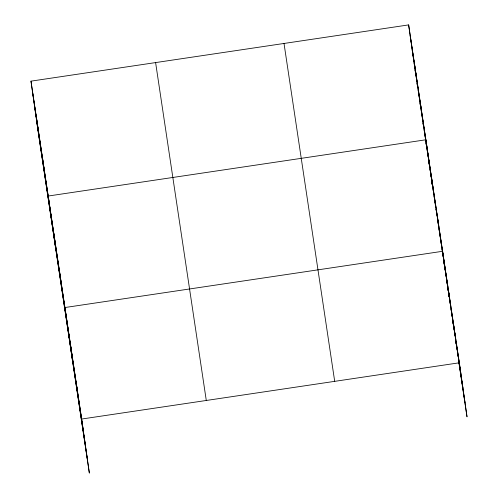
<?xml version="1.0" encoding="UTF-8"?>
<svg xmlns="http://www.w3.org/2000/svg" width="498" height="498" viewBox="0 0 498 498"><rect width="100%" height="100%" fill="white"/><g stroke="black" fill="none" stroke-linecap="round" stroke-linejoin="round"><path stroke-width="0.75" d="M30.976 81.149L81.66 419.036L89.354 473.1L38.67 135.213L30.976 81.149L408.646 24.9L459.33 362.787L467.024 416.851L458.944 362.992M81.66 419.036L459.33 362.787M410.171 35.607L460.855 373.494M412.207 49.912L417.953 88.208M418.065 88.974L429.438 164.794L428.579 158.775M429.55 165.554L430.347 170.864M430.577 172.383L431.828 180.724M432.052 182.243L434.331 197.413M434.561 198.932L434.897 201.204M435.015 201.964L435.812 207.274M436.036 208.793L437.288 217.134M437.518 218.653L438.769 226.995M438.993 228.514L442.292 250.506M442.523 252.025L443.774 260.373M444.004 261.886L446.164 276.297L442.604 251.285L64.933 307.534L72.627 361.598M446.507 278.575L447.758 286.916M447.982 288.435L449.233 296.777M449.464 298.296L450.715 306.637M450.945 308.156L454.244 330.155M454.469 331.668L455.72 340.016M455.95 341.535L457.313 350.636M457.425 351.395L458.222 356.705M458.453 358.218L462.891 387.799M414.535 66.19L414.766 67.722M415.108 70.019L415.338 71.55M415.569 73.082L415.799 74.613M416.029 76.144L416.26 77.676M416.602 79.973L416.832 81.504M417.063 83.035L417.293 84.567M417.523 86.098L417.754 87.629M418.096 89.933L418.326 91.464M418.557 92.995L418.787 94.527M419.017 96.058L419.241 97.589M419.59 99.886L419.82 101.418M420.051 102.949L420.281 104.48M420.505 106.012L420.735 107.543M421.084 109.84L421.314 111.371M421.545 112.909L421.769 114.44M421.999 115.972L422.229 117.503M422.578 119.8L422.808 121.331M423.032 122.863L423.263 124.394M423.493 125.926L423.723 127.457M424.072 129.754L424.296 131.285M424.526 132.817L424.757 134.348M424.987 135.879L425.217 137.417M425.56 139.714L425.79 141.245M426.02 142.777L426.251 144.308M426.481 145.839L426.711 147.371M427.054 149.668L427.284 151.199M427.514 152.73L427.745 154.262M427.975 155.793L428.205 157.324M428.548 159.621L428.778 161.159M429.008 162.69L429.239 164.222M429.469 165.753L429.699 167.284M430.042 169.581L430.272 171.113M430.502 172.644L430.733 174.176M430.963 175.707L431.193 177.238M431.99 182.573L432.332 184.845M433.017 189.396L433.241 190.915M433.472 192.433L433.814 194.706M434.038 196.224L434.268 197.743M434.493 199.256L434.723 200.775M434.947 202.294L435.289 204.566M435.52 206.085L435.744 207.604M435.974 209.123L436.204 210.635M436.541 212.914L436.771 214.426M437.456 218.983L437.68 220.496M438.022 222.774L438.252 224.293M438.477 225.806L438.707 227.325M438.931 228.843L439.273 231.116M439.504 232.634L439.728 234.153M439.958 235.666L440.182 237.185M440.525 239.463L440.755 240.976M440.979 242.495L441.209 244.014M441.433 245.526L441.664 247.045M442.006 249.324L442.23 250.836M442.461 252.355L442.685 253.874M442.915 255.387L443.139 256.906M443.481 259.184L443.712 260.697M443.936 262.216L444.278 264.494M444.509 266.007L444.733 267.526M444.963 269.045L445.187 270.557M445.417 272.076L445.76 274.354M445.984 275.867L446.214 277.386M446.445 278.905L446.669 280.418M447.011 282.696L447.235 284.215M447.465 285.728L447.696 287.246M447.92 288.765L448.15 290.284L447.945 288.828M448.717 294.075L448.493 292.556L448.692 294.05M448.947 295.588L449.171 297.107L448.903 295.557M449.401 298.626L449.744 300.898M449.968 302.417L450.198 303.936M450.422 305.455L450.653 306.967M450.995 309.246L451.219 310.758M451.449 312.277L451.674 313.796M451.904 315.315L452.128 316.828M452.47 319.106L452.701 320.625M452.925 322.138L453.155 323.656M453.379 325.175L453.61 326.688M453.952 328.966L454.176 330.485M454.406 331.998L454.749 334.276M455.427 338.827L455.658 340.346M455.888 341.858L456.224 344.137M456.454 345.656L456.678 347.168M456.909 348.687L457.139 350.206M457.363 351.719L457.706 353.997M457.936 355.516L458.16 357.029M458.39 358.548L458.614 360.066M458.957 362.339L464.989 402.54M417.031 83.558L417.262 85.09M418.525 93.512L418.756 95.05M420.019 103.472L420.244 105.003M421.507 113.426L421.738 114.957M423.001 123.386L423.232 124.917M424.495 133.34L424.726 134.871M425.989 143.299L426.22 144.831M427.483 153.253L427.714 154.785M428.977 163.207L429.208 164.738M430.471 173.167L430.702 174.698M431.965 183.121L432.196 184.652M437.443 219.637L437.667 221.149M442.448 253.009L442.672 254.528M443.93 262.869L444.154 264.388M445.405 272.73L445.635 274.249M447.907 289.419L448.138 290.938M452.912 322.791L453.143 324.31M454.394 332.652L454.624 334.17M455.875 342.512L456.1 344.031M284.016 43.463L334.7 381.35M155.606 62.586L206.29 400.473M32.501 91.856L83.185 429.743M34.536 106.167L85.22 444.054M36.634 120.908L87.318 458.795M453.753 325.617L455.278 336.324M448.181 288.454L449.7 299.161M446.476 278.513L446.793 280.723M447.005 282.198L447.739 287.352M449.439 299.323L449.657 300.829M437.026 214.115L438.551 224.822M431.455 176.952L432.98 187.659M428.367 157.268L425.877 139.782L48.206 196.031L55.901 250.096M429.544 165.535L429.861 167.745M430.067 169.22L430.801 174.381M431.013 175.85L431.224 177.325M431.965 182.548L432.289 184.808M432.501 186.314L432.718 187.821M420.131 101.486L421.657 112.193M414.392 63.196L415.917 73.903M408.646 24.9L412.419 51.387M412.624 52.863L413.359 58.023M413.57 59.499L413.882 61.708M414.093 63.184L414.305 64.653M415.052 69.925L415.27 71.432M415.587 73.692L415.805 75.198M76.082 381.866L77.607 392.58M70.511 344.703L72.036 355.41M59.362 270.364L60.881 281.077M53.784 233.201L55.309 243.908M42.467 157.735L43.986 168.449M36.721 119.445L38.246 130.152M431.766 181.054L431.536 179.535L431.754 181.042"/></g></svg>
